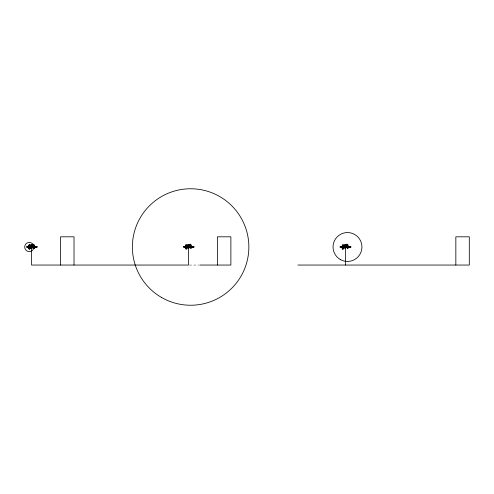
<?xml version="1.0" encoding="UTF-8"?>
<svg xmlns="http://www.w3.org/2000/svg" width="494" height="494" viewBox="0 0 494 494"><rect width="100%" height="100%" fill="white"/><g stroke="black" fill="none" stroke-linecap="round" stroke-linejoin="round"><path stroke-width="0.37" stroke-dasharray="2.47 1.85" d="M189.282 265.05L199.168 265.05"/><path stroke-width="0.74" d="M36.402 246.747L36.402 247.253L30.362 247.266M30.628 247.395L30.64 246.92M31.449 247.525L31.783 246.802L31.783 248.402C30.171 248.081 32.758 247.099 31.826 248.402M31.783 246.802C31.19 248.136 33.629 246.284 32.598 247.167M30.714 246.975C29.22 246.747 34.438 248.26 32.808 245.771C35.099 244.098 34.37 249.785 33.716 247.79L33.326 247.79L33.326 246.21M32.925 246.216L32.839 245.537L31.783 245.518M30.369 247.148L32.931 247.148L32.944 244.697L30.35 244.697L30.362 247.395M33.073 247L33.073 246.031M185.892 247.531L186.003 249.075L186.806 248.55M186.806 245.376L185.942 244.894L185.892 246.216M185.503 248.55L186.386 248.964L185.565 248.42M193.278 246.747L193.278 247.253L187.238 247.266M187.504 247.395L187.238 247L187.559 246.889M188.652 248.402L188.652 246.802L188.319 247.525M188.387 247.395L188.325 246.802L188.387 248.402M188.584 247.395L188.652 246.802M187.492 247.019L189.628 247.148L189.684 245.746L190.943 245.771L190.919 248.266L190.196 247.79L189.949 246.253M189.795 246.216L189.505 245.567M187.257 247.167L189.801 247.148L189.82 244.697L187.226 244.697L187.238 247.395M189.949 246.031L189.949 247L189.943 246.037L190.474 246.037L190.493 247.228L191.005 247.228M350.147 246.747L350.147 247.253L344.108 247.266M344.096 246.815C343.379 246.234 345.306 245.518 344.096 245.499M344.374 247.395L344.374 247L339.786 247M345.522 248.402L345.522 246.802L345.189 247.525M345.454 247.395L345.195 246.802L345.263 248.402M344.182 247C348.641 249.384 344.67 243.32 347.943 246.21L348.332 246.21L348.332 247.79L347.733 248.284L347.072 247.79L347.072 246.21M346.671 246.216C346.819 244.771 346.041 246.253 346.665 245.642M346.689 247.13L346.689 244.697L344.096 244.697L344.108 247.395M346.819 246.031L346.819 247L346.819 246.037L347.344 246.031L347.368 247.228L347.881 247.228M31.449 247.148L31.449 246.802C29.251 247.315 31.449 245.518 30.35 245.499M30.498 245.524C30.14 246.327 32.11 244.61 34.074 245.506L33.808 246.111M344.287 245.518L347.813 245.506L347.751 248.241L347.492 246.216M31.709 247.266L31.449 247.655L31.449 246.802M347.69 247.871L347.751 248.198L347.492 246.611L346.819 246.512M32.944 246.815L32.585 246.975L32.925 246.975M30.449 246.92L29.331 247M32.839 245.685L32.814 247.161M187.368 245.524C186.96 246.302 189.116 244.474 190.943 245.506L190.882 246.166L190.777 245.759M189.505 247.099L189.597 247.08M344.287 245.858L344.201 245.537M347.517 246.068L347.912 245.963L347.517 245.858M28.831 247.266C29.955 249.26 29.949 244.728 28.825 246.728M186.528 247.383L185.972 247.685M342.57 247.266L343.262 247.766L343.361 246.932M30.721 247.148L30.714 245.858L32.826 245.95M346.646 247.062C343.799 245.364 342.916 248.346 346.374 247.099M28.942 247.247L29.189 247.716L29.646 247.469M185.509 245.506L185.868 245.172L186.8 245.506M342.688 247.247L342.842 247.685M187.59 247.148C186.973 246.599 188.023 245.666 187.226 245.499M343.367 246.92L343.367 246.308M33.839 245.882L34.074 244.264L33.018 244.264L33.11 245.771M28.633 245.376L29.282 244.808L29.936 245.376M29.875 248.42L29.572 248.748L28.695 248.42M29.936 248.55L29.282 249.112L28.633 248.55M185.503 245.376L186.09 244.839L186.417 245.234M186.744 248.42L186.417 248.692M342.373 245.376L343.027 244.808L343.682 245.376M343.682 248.55L343.027 249.112L342.373 248.55M28.596 245.462L30.066 245.376L30.066 248.55L28.504 248.55L29.097 246.315M28.504 248.55L28.504 245.376L28.504 246.963M185.374 246.963C184.855 243.412 188.659 245.926 186.936 248.55L185.374 248.55L185.374 247.408L185.824 247.408L185.824 246.518L185.374 246.518M185.374 248.55L186.936 248.55M342.249 246.963C341.731 243.412 345.528 245.926 343.805 248.55L342.249 248.55L342.249 247.408L342.7 247.408M342.249 248.55L343.805 248.55M189.82 245.876L189.356 245.685L189.82 245.499M188.313 247.667C187.868 249.606 189.671 247.408 188.584 247.655L188.584 247.161L189.128 247.161M344.442 247.167L344.454 245.858L346.85 245.771M33.598 247L33.598 245.771L34.061 245.777L32.808 245.771M346.541 247.142L346.498 245.518M29.381 246.951L29.646 246.525L29.189 246.278M343.126 246.951L343.213 246.315L342.706 246.79M189.628 247.148L189.671 245.524M346.566 245.95L346.238 245.617L346.689 245.499M186.034 246.191C186.843 246.179 186.843 247.815 186.034 247.809M34.203 247.79L34.586 247.79L34.586 246.21L34.203 246.21M191.073 247.79L191.456 247.79L191.456 246.21L191.073 246.21M344.374 247L350.907 247M346.763 244.264L347.813 244.264L347.813 245.771L347.344 246.031M28.504 245.376L30.066 245.376M185.374 245.376L186.936 245.376M342.249 245.376L343.805 245.376M28.64 245.506L28.998 245.172L29.93 245.506M29.127 245.66L30.387 245.66M343.503 245.66L344.763 245.66M33.073 246.253L33.598 246.037M32.814 246.253L33.746 246.216M189.684 246.253L190.616 246.216M191.295 246.265L191.363 247.76M346.553 246.253L346.819 246.253M348.165 246.265L348.233 247.76M28.64 246.389L29.09 246.389L29.09 246.833M33.073 246.512L32.814 246.512M185.509 246.389L185.96 246.389L185.96 246.833M28.504 246.518L28.961 246.79M189.684 246.512L190.209 246.512M342.249 246.518L342.7 246.518M346.553 246.512L347.078 246.512M32.925 246.611L33.746 246.611L34.061 248.223L33.753 246.018M189.795 246.611L190.616 246.611L190.931 248.223L190.628 246.018M26.738 246.802L29.547 246.734M33.888 246.772L33.888 247.228M34.438 246.734L37.081 246.802M183.607 246.802L186.417 246.734M190.493 246.772L191.005 246.772M191.314 246.734L193.951 246.802M340.477 246.802L343.293 246.734M347.368 246.772L347.881 246.772M348.184 246.734L350.82 246.802M26.738 247L37.081 247M183.607 247L193.951 247M30.628 247.266L27.411 247.266L27.411 246.747M31.449 247.395L31.98 247.161M187.498 247.266L184.281 247.266L184.281 246.747M344.374 247.266L341.156 247.266L341.156 246.747M28.64 247.531L29.09 247.531L29.09 247.093M185.509 247.531L186.479 247.21M345.454 247.655L344.991 247.92L345.213 248.402L345.806 248.025L345.183 247.667L345.195 246.802M28.596 248.463L30.066 248.55M199.928 265.05L230.883 265.05L230.883 236.811L217.422 236.811L217.422 265.05M297.919 265.05L469.3 265.05L469.3 236.811L455.839 236.811L455.839 265.05M189.943 245.771L189.894 244.264L190.943 244.264L190.74 247.228M30.714 246.802L32.585 246.809L32.493 245.617L32.944 245.499M342.929 247.716L343.386 247.469L343.126 247.049M186.065 246.951L186.516 246.704L186.343 246.315M347.646 246.123L347.733 245.716L347.609 247.228M29.387 247.049L29.659 247.383M343.361 246.302L342.793 246.234L342.57 246.728M346.325 247.148L346.325 245.858M189.82 246.815L189.468 247.167M33.728 248.13L33.759 248.186A4.588 4.588 0 0 1 26.991 250.971A4.588 4.588 0 0 1 26.04 243.758A4.588 4.588 0 0 1 33.259 244.709M350.82 246.809L350.82 247.191M348.511 246.734L348.511 247.266M348.066 246.21L348.066 247.79M346.819 245.506L346.763 244.264M345.522 245.858L345.522 244.66L345.195 244.66L345.195 245.858M345.392 247.154L345.392 265.05M343.713 245.469L343.713 248.457M343.077 246.734L343.077 247.266M342.836 246.833L342.385 245.506L343.318 245.172L343.67 248.42L343.318 248.748L342.441 248.42L342.836 247.093M342.342 245.469L342.342 248.457M340.477 246.809L340.477 247.191M193.951 246.809L193.951 247.191M191.641 246.734L191.641 247.266M191.197 246.21L191.197 247.79M188.652 245.858L188.652 244.66L188.325 244.66L188.325 245.858M188.455 247L188.455 265.05L31.579 265.05L31.579 247M186.837 245.469L186.837 248.457M186.417 245.092L186.417 248.828M186.207 246.734L186.207 247.266M185.892 245.092L185.892 246.734M185.892 247.266L185.892 248.828M185.472 245.469L185.472 248.457M183.607 246.809L183.607 247.191M74.014 265.05L74.014 236.811L60.546 236.811L60.546 265.05M37.081 246.809L37.081 247.191M34.765 246.734L34.765 247.266M34.327 246.21L34.327 247.79M33.864 245.771L33.864 247M33.073 246.037L33.073 247M31.783 245.858L31.783 244.66L31.449 244.66L31.449 245.858M31.517 247.395L31.517 248.402M29.967 245.469L29.967 248.457M29.331 246.734L29.331 247.266M29.023 246.734C29.646 239.392 29.782 254.453 29.023 247.266M26.738 246.809L26.738 247.191M33.814 248.013L34.123 248.074L33.827 247.976M31.375 247.951L31.925 248.099L31.375 247.951M188.245 247.951L188.794 248.099L188.245 247.951M342.774 245.024C340.984 255.034 345.664 244.758 342.799 244.962M345.121 247.951L345.664 248.099L345.121 247.951M32.085 245.228L31.215 245.228L31.215 246.098L32.085 246.098L32.085 245.228M188.955 245.228L188.084 245.228L188.084 246.098L188.955 246.098L188.955 245.228M345.825 245.228L344.954 245.228L344.954 246.098L345.825 246.098L345.825 245.228M189.455 245.858L187.584 245.858L187.584 246.802L189.455 246.809L189.437 245.876M34.487 246.265L34.419 247.76L34.487 246.265M161.495 297.437A58.243 58.243 0 0 0 248.859 247A58.243 58.243 0 0 0 161.495 196.563A58.243 58.243 0 0 0 161.495 297.437M340.261 259.511A14.45 14.45 0 0 0 361.935 247A14.45 14.45 0 0 0 340.261 234.489A14.45 14.45 0 0 0 340.261 259.511"/></g></svg>
